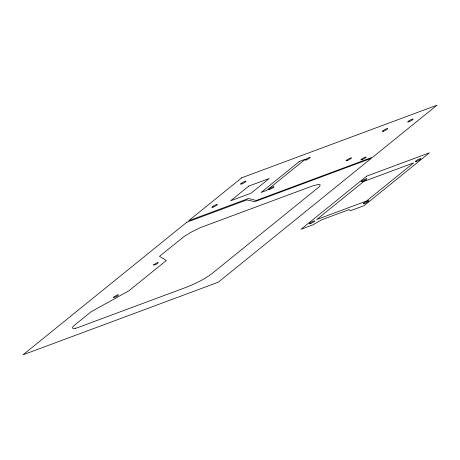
<?xml version="1.0" encoding="UTF-8"?>
<svg xmlns="http://www.w3.org/2000/svg" width="460" height="460" viewBox="0 0 460 460"><rect width="100%" height="100%" fill="white"/><g stroke="black" fill="none" stroke-linecap="round" stroke-linejoin="round"><path stroke-width="0.69" d="M75.319 328.291L72.939 328.469L72.444 327.572L73.882 325.703L91.189 311.696L128.788 290.881L166.284 260.532L159.493 256.318L183.994 236.601L190.883 232.329L198.582 228.436A15.881 2.541 -27.7 0 1 203.653 226.406L312.553 185.926L318.165 184.483L319.7 184.523L320.263 185.07L319.234 186.789L211.962 273.614C204.2 279.427 195.362 283.688 186.369 287.236L79.293 327.054A17.325 2.772 -27.7 0 1 75.319 328.291M113.47 297.304C117.541 297.689 122.09 291.335 113.47 297.304M153.496 264.937C157.435 265.311 161.839 259.158 153.496 264.937M186.835 222.226L23 354.827L218.281 282.198L371.387 158.28L254.713 201.675L246.842 199.905L186.835 222.226M241.718 177.802L188.6 220.794L248.613 198.473L256.174 200.491L372.847 157.096L437 105.173L241.718 177.802M248.739 186.122L230.621 200.79L251.079 193.183L269.198 178.514L248.739 186.122M299.466 161.38L261.033 192.487L266.892 190.308L305.325 159.2L299.466 161.38M366.643 176.168L301.024 229.275L312.65 224.952L321.626 219.834L349.272 209.553L350.175 210.852L364.124 205.66L429.41 152.823L366.643 176.168M363.82 181.424L316.698 219.564L366.482 201.049L413.603 162.909L363.82 181.424M213.049 207.149A3.059 0.489 -27.7 0 0 217.315 204.573A3.059 0.489 -27.7 0 0 213.452 205.994A3.059 0.489 -27.7 0 0 213.049 207.149M241.868 183.896A3.099 0.494 -27.7 0 0 246.019 181.309A3.099 0.494 -27.7 0 0 241.908 182.913A3.099 0.494 -27.7 0 0 241.868 183.896M269.853 189.33A3.03 0.483 -27.7 0 0 274.039 186.789A3.03 0.483 -27.7 0 0 270.169 188.232A3.03 0.483 -27.7 0 0 269.853 189.33M306.17 159.936A2.892 0.46 -27.7 0 0 310.172 157.51A2.892 0.46 -27.7 0 0 306.475 158.884A2.892 0.46 -27.7 0 0 306.17 159.936M383.502 131.209A3.042 0.483 -27.7 0 0 387.699 128.662A3.042 0.483 -27.7 0 0 383.818 130.105A3.042 0.483 -27.7 0 0 383.502 131.209M347.231 160.569A3.076 0.494 -27.7 0 0 351.486 157.981A3.076 0.494 -27.7 0 0 347.553 159.447A3.076 0.494 -27.7 0 0 347.231 160.569M362.054 159.689A2.996 0.477 -27.7 0 0 366.195 157.176A2.996 0.477 -27.7 0 0 362.371 158.596A2.996 0.477 -27.7 0 0 362.054 159.689M408.9 121.773A3.088 0.494 -27.7 0 0 413.166 119.18A3.088 0.494 -27.7 0 0 409.222 120.652A3.088 0.494 -27.7 0 0 408.9 121.773M362.56 181.458A3.134 0.5 -27.7 0 0 366.884 178.831A3.134 0.5 -27.7 0 0 362.888 180.314A3.134 0.5 -27.7 0 0 362.56 181.458M310.569 223.537A3.036 0.483 -27.7 0 0 314.761 220.99A3.036 0.483 -27.7 0 0 310.885 222.433A3.036 0.483 -27.7 0 0 310.569 223.537M364.596 203.446A3.168 0.506 -27.7 0 0 368.972 200.79A3.168 0.506 -27.7 0 0 364.924 202.291A3.168 0.506 -27.7 0 0 364.596 203.446M416.587 161.362A3.134 0.5 -27.7 0 0 420.911 158.734A3.134 0.5 -27.7 0 0 416.915 160.224A3.134 0.5 -27.7 0 0 416.587 161.362"/></g></svg>
